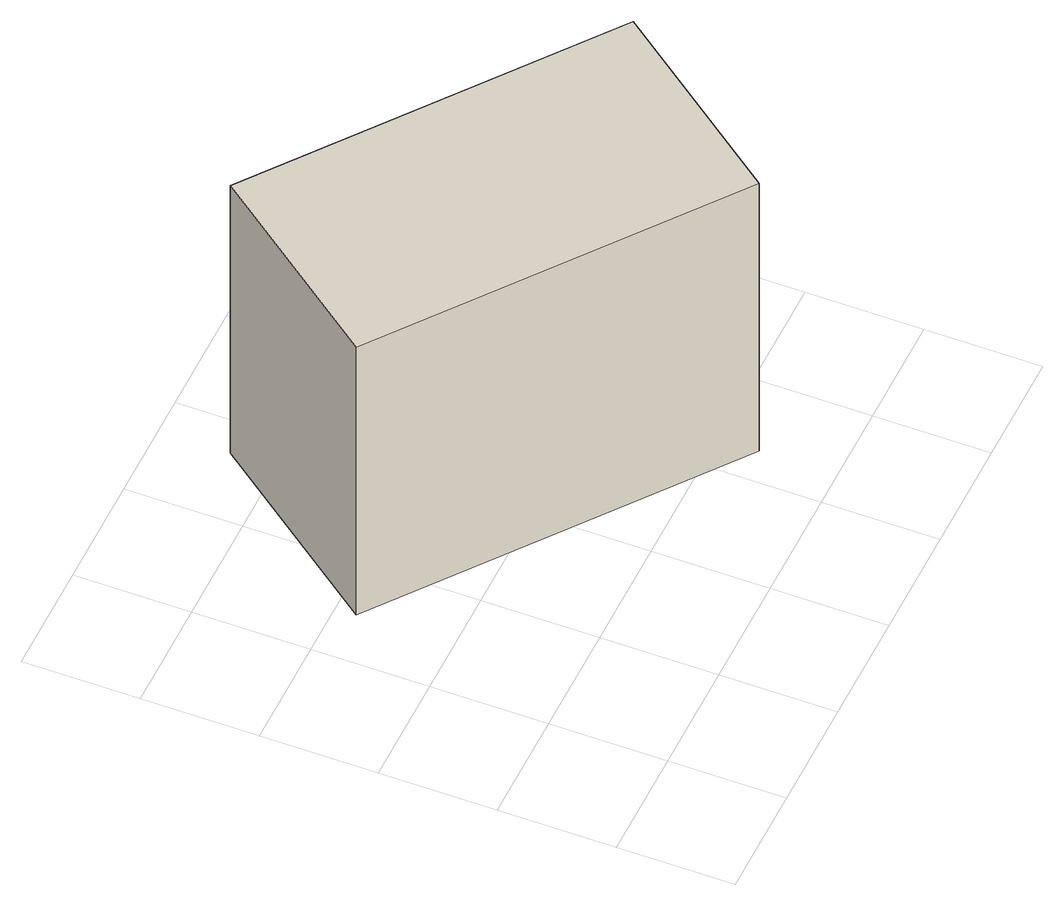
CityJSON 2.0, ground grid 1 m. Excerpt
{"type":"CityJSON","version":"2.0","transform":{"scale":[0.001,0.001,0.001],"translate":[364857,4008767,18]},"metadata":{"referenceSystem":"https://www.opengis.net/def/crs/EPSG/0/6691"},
"CityObjects":{
"building1":{"type":"Building","attributes":{"枝番":1,"利根川水系渡良瀬川洪水浸水想定区域（想定最大規模）.規模":"L2","利根川水系渡良瀬川洪水浸水想定区域（想定最大規模）.浸水ランク":"2","利根川水系渡良瀬川洪水浸水想定区域（想定最大規模）.浸水深":1.63,"利根川水系渡良瀬川洪水浸水想定区域（想定最大規模）.継続時間":112.5,"利根川水系利根川洪水浸水想定区域（計画規模）.規模":"L1","利根川水系利根川洪水浸水想定区域（計画規模）.浸水ランク":"3","利根川水系利根川洪水浸水想定区域（計画規模）.浸水深":4.01,"利根川水系利根川洪水浸水想定区域（想定最大規模）.規模":"L2","利根川水系利根川洪水浸水想定区域（想定最大規模）.浸水ランク":"4","利根川水系利根川洪水浸水想定区域（想定最大規模）.浸水深":5.49,"BuildingDetails.prefecture":"10","BuildingDetails.city":"10207"},"geometry":[{"type":"Solid","lod":"1","boundaries":[[[[0,1,2,3]],[[2,4,5,3]],[[1,6,4,2]],[[0,7,6,1]],[[3,5,7,0]],[[4,6,7,5]]]]}]}
},
"vertices":[
[480,2822,760],[1679,4397,760],[4513,2233,760],[3314,658,760],[4513,2233,3760],[3314,658,3760],[1679,4397,3760],[480,2822,3760]
]}
